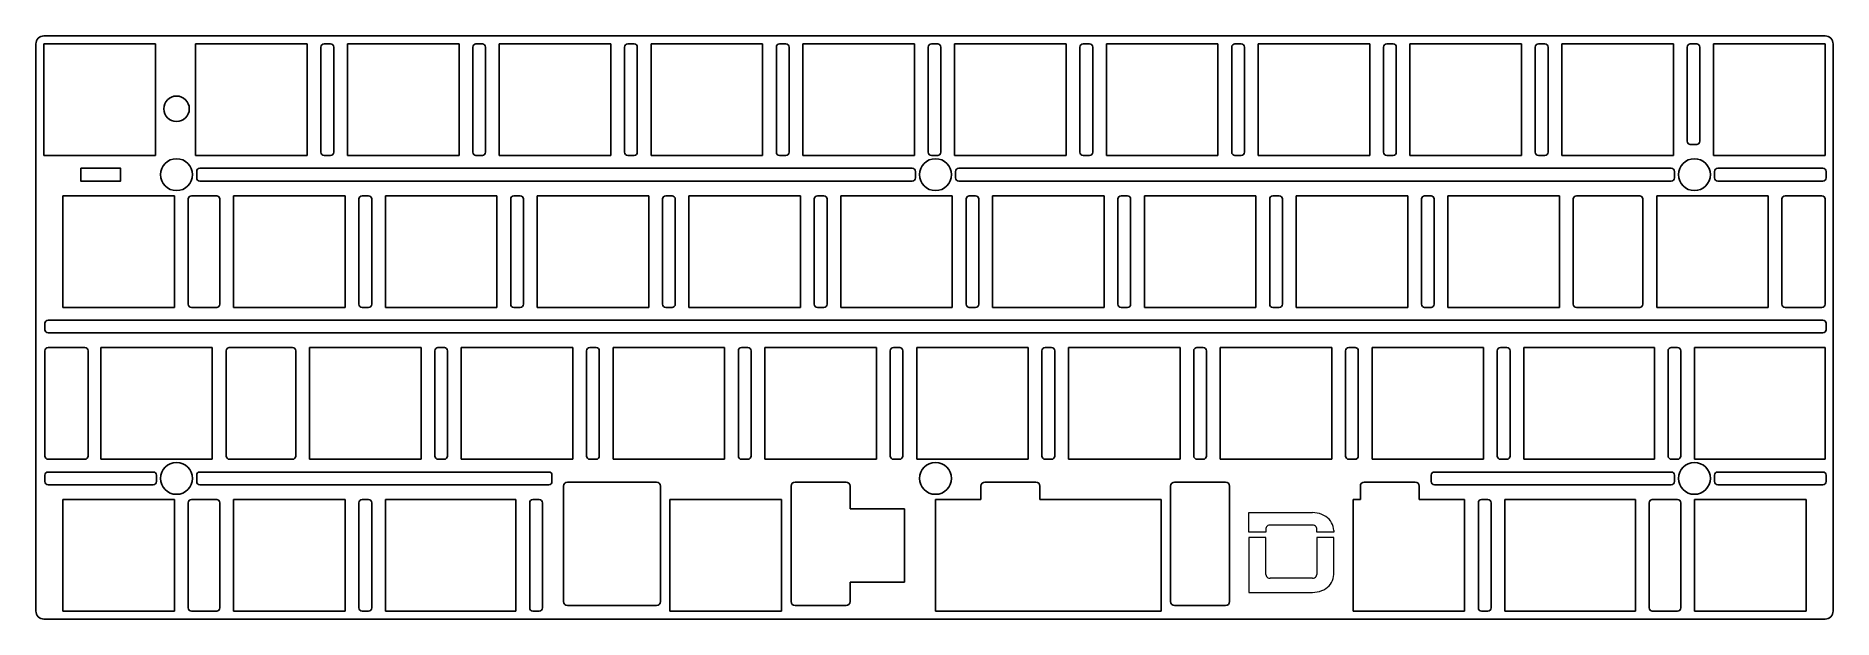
# Model space of a CAD drawing. Header units: millimetres. Extents: x 53 to 278, y 75 to 148.
import ezdxf

# ---------------------------------------------------------------- set-up
doc = ezdxf.new("R2010")
doc.units = ezdxf.units.MM
doc.layers.add('BLACK', color=7, linetype='Continuous')

msp = doc.modelspace()

# ---------------------------------------------------------------- linework, layer by layer
at = {"color": 0}
for p, q in [((53.92, 146.73), (67.92, 146.73)), ((67.92, 146.73), (67.92, 132.73)), ((72.97, 146.73), (86.97, 146.73)), ((72.97, 132.73), (72.97, 146.73)), ((86.97, 146.73), (86.97, 132.73)), ((92.02, 146.73), (106.02, 146.73)), ((92.02, 132.73), (92.02, 146.73)), ((106.02, 146.73), (106.02, 132.73)), ((111.07, 146.73), (125.07, 146.73)), ((111.07, 132.73), (111.07, 146.73)), ((125.07, 146.73), (125.07, 132.73)), ((130.12, 146.73), (144.12, 146.73)), ((130.12, 132.73), (130.12, 146.73)), ((144.12, 146.73), (144.12, 132.73)), ((149.17, 146.73), (163.17, 146.73)), ((149.17, 132.73), (149.17, 146.73)), ((163.17, 146.73), (163.17, 132.73)), ((168.22, 146.73), (182.22, 146.73)), ((168.22, 132.73), (168.22, 146.73)), ((182.22, 146.73), (182.22, 132.73)), ((187.27, 146.73), (201.27, 146.73)), ((187.27, 132.73), (187.27, 146.73)), ((201.27, 146.73), (201.27, 132.73)), ((206.32, 146.73), (220.32, 146.73)), ((206.32, 132.73), (206.32, 146.73)), ((220.32, 146.73), (220.32, 132.73)), ((225.37, 146.73), (239.37, 146.73)), ((225.37, 132.73), (225.37, 146.73)), ((239.37, 146.73), (239.37, 132.73)), ((244.42, 146.73), (258.42, 146.73)), ((244.42, 132.73), (244.42, 146.73)), ((258.42, 146.73), (258.42, 132.73)), ((263.47, 146.73), (277.47, 146.73)), ((263.47, 132.73), (263.47, 146.73)), ((277.47, 146.73), (277.47, 132.73)), ((67.92, 132.73), (53.92, 132.73)), ((86.97, 132.73), (72.97, 132.73)), ((106.02, 132.73), (92.02, 132.73)), ((125.07, 132.73), (111.07, 132.73)), ((144.12, 132.73), (130.12, 132.73)), ((163.17, 132.73), (149.17, 132.73)), ((182.22, 132.73), (168.22, 132.73)), ((201.27, 132.73), (187.27, 132.73)), ((220.32, 132.73), (206.32, 132.73)), ((239.37, 132.73), (225.37, 132.73)), ((258.42, 132.73), (244.42, 132.73)), ((277.47, 132.73), (263.47, 132.73)), ((56.3, 127.68), (70.3, 127.68)), ((56.3, 113.68), (56.3, 127.68)), ((70.3, 127.68), (70.3, 113.68)), ((77.73, 127.68), (91.73, 127.68)), ((77.73, 113.68), (77.73, 127.68)), ((91.73, 127.68), (91.73, 113.68)), ((96.78, 127.68), (110.78, 127.68)), ((96.78, 113.68), (96.78, 127.68)), ((110.78, 127.68), (110.78, 113.68)), ((115.83, 127.68), (129.83, 127.68)), ((115.83, 113.68), (115.83, 127.68)), ((129.83, 127.68), (129.83, 113.68)), ((134.88, 127.68), (148.88, 127.68)), ((134.88, 113.68), (134.88, 127.68)), ((148.88, 127.68), (148.88, 113.68)), ((153.93, 127.68), (167.93, 127.68)), ((153.93, 113.68), (153.93, 127.68)), ((167.93, 127.68), (167.93, 113.68)), ((172.98, 127.68), (186.98, 127.68)), ((172.98, 113.68), (172.98, 127.68)), ((186.98, 127.68), (186.98, 113.68)), ((192.03, 127.68), (206.03, 127.68)), ((192.03, 113.68), (192.03, 127.68)), ((206.03, 127.68), (206.03, 113.68)), ((211.08, 127.68), (225.08, 127.68)), ((211.08, 113.68), (211.08, 127.68)), ((225.08, 127.68), (225.08, 113.68)), ((230.13, 127.68), (244.13, 127.68)), ((230.13, 113.68), (230.13, 127.68)), ((244.13, 127.68), (244.13, 113.68)), ((256.33, 127.68), (270.33, 127.68)), ((256.33, 113.68), (256.33, 127.68)), ((270.33, 127.68), (270.33, 113.68)), ((70.3, 113.68), (56.3, 113.68)), ((91.73, 113.68), (77.73, 113.68)), ((110.78, 113.68), (96.78, 113.68)), ((129.83, 113.68), (115.83, 113.68)), ((148.88, 113.68), (134.88, 113.68)), ((167.93, 113.68), (153.93, 113.68)), ((186.98, 113.68), (172.98, 113.68)), ((206.03, 113.68), (192.03, 113.68)), ((225.08, 113.68), (211.08, 113.68)), ((244.13, 113.68), (230.13, 113.68)), ((270.33, 113.68), (256.33, 113.68)), ((61.06, 108.63), (75.06, 108.63)), ((61.06, 94.63), (61.06, 108.63)), ((75.06, 108.63), (75.06, 94.63)), ((87.26, 108.63), (101.26, 108.63)), ((87.26, 94.63), (87.26, 108.63)), ((101.26, 108.63), (101.26, 94.63)), ((106.31, 108.63), (120.31, 108.63)), ((106.31, 94.63), (106.31, 108.63)), ((120.31, 108.63), (120.31, 94.63)), ((125.36, 108.63), (139.36, 108.63)), ((125.36, 94.63), (125.36, 108.63)), ((139.36, 108.63), (139.36, 94.63)), ((144.41, 108.63), (158.41, 108.63)), ((144.41, 94.63), (144.41, 108.63)), ((158.41, 108.63), (158.41, 94.63)), ((163.46, 108.63), (177.46, 108.63)), ((163.46, 94.63), (163.46, 108.63)), ((177.46, 108.63), (177.46, 94.63)), ((182.51, 108.63), (196.51, 108.63)), ((182.51, 94.63), (182.51, 108.63)), ((196.51, 108.63), (196.51, 94.63)), ((201.56, 108.63), (215.56, 108.63)), ((201.56, 94.63), (201.56, 108.63)), ((215.56, 108.63), (215.56, 94.63)), ((220.61, 108.63), (234.61, 108.63)), ((220.61, 94.63), (220.61, 108.63)), ((234.61, 108.63), (234.61, 94.63)), ((239.66, 108.63), (256.04, 108.63)), ((239.66, 94.63), (239.66, 108.63)), ((256.04, 108.63), (256.04, 94.63)), ((261.09, 94.63), (261.09, 108.63)), ((261.09, 108.63), (277.47, 108.63)), ((277.47, 108.63), (277.47, 94.63)), ((75.06, 94.63), (61.06, 94.63)), ((101.26, 94.63), (87.26, 94.63)), ((120.31, 94.63), (106.31, 94.63)), ((139.36, 94.63), (125.36, 94.63)), ((158.41, 94.63), (144.41, 94.63)), ((177.46, 94.63), (163.46, 94.63)), ((196.51, 94.63), (182.51, 94.63)), ((215.56, 94.63), (201.56, 94.63)), ((234.61, 94.63), (220.61, 94.63)), ((256.04, 94.63), (239.66, 94.63)), ((277.47, 94.63), (261.09, 94.63)), ((56.3, 89.58), (70.3, 89.58)), ((56.3, 75.58), (56.3, 89.58)), ((70.3, 89.58), (70.3, 75.58)), ((77.73, 89.58), (91.73, 89.58)), ((77.73, 75.58), (77.73, 89.58)), ((91.73, 89.58), (91.73, 75.58)), ((96.78, 89.58), (113.16, 89.58)), ((96.78, 75.58), (96.78, 89.58)), ((113.16, 89.58), (113.16, 75.58)), ((132.5, 89.58), (146.5, 89.58)), ((132.5, 75.58), (132.5, 89.58)), ((146.5, 89.58), (146.5, 75.58)), ((171.53, 89.58), (165.84, 89.58)), ((165.84, 75.58), (165.84, 89.58)), ((194.13, 89.58), (178.93, 89.58)), ((194.13, 89.58), (194.13, 75.58)), ((218.23, 89.58), (219.14, 89.58)), ((218.23, 75.58), (218.23, 89.58)), ((226.54, 89.58), (232.23, 89.58)), ((232.23, 89.58), (232.23, 75.58)), ((237.28, 89.58), (253.66, 89.58)), ((237.28, 75.58), (237.28, 89.58)), ((253.66, 89.58), (253.66, 75.58)), ((261.09, 89.58), (275.09, 89.58)), ((261.09, 75.58), (261.09, 89.58)), ((275.09, 89.58), (275.09, 75.58)), ((70.3, 75.58), (56.3, 75.58)), ((91.73, 75.58), (77.73, 75.58)), ((113.16, 75.58), (96.78, 75.58)), ((146.5, 75.58), (132.5, 75.58)), ((165.84, 75.58), (194.13, 75.58)), ((232.23, 75.58), (218.23, 75.58)), ((253.66, 75.58), (237.28, 75.58)), ((275.09, 75.58), (261.09, 75.58))]:
    msp.add_line(p, q, dxfattribs=at)
for p, q in [((53.92, 146.73), (53.92, 132.73)), ((89.9, 146.73), (89.1, 146.73)), ((89.5, 146.73), (89.5, 146.73)), ((108.95, 146.73), (108.15, 146.73)), ((108.55, 146.73), (108.55, 146.73)), ((128, 146.73), (127.2, 146.73)), ((127.6, 146.73), (127.6, 146.73)), ((147.05, 146.73), (146.25, 146.73)), ((146.65, 146.73), (146.65, 146.73)), ((166.1, 146.73), (165.3, 146.73)), ((165.7, 146.73), (165.7, 146.73)), ((185.15, 146.73), (184.35, 146.73)), ((184.75, 146.73), (184.75, 146.73)), ((204.2, 146.73), (203.4, 146.73)), ((203.8, 146.73), (203.8, 146.73)), ((223.25, 146.73), (222.45, 146.73)), ((222.85, 146.73), (222.85, 146.73)), ((242.3, 146.73), (241.5, 146.73)), ((241.9, 146.73), (241.9, 146.73)), ((261.35, 146.73), (260.55, 146.73)), ((260.95, 146.73), (260.95, 146.73)), ((88.7, 133.13), (88.7, 146.33)), ((90.3, 133.13), (90.3, 146.33)), ((107.75, 133.13), (107.75, 146.33)), ((109.35, 133.13), (109.35, 146.33)), ((126.8, 133.13), (126.8, 146.33)), ((128.4, 133.13), (128.4, 146.33)), ((145.85, 133.13), (145.85, 146.33)), ((147.45, 133.13), (147.45, 146.33)), ((164.9, 133.13), (164.9, 146.33)), ((166.5, 133.13), (166.5, 146.33)), ((183.95, 133.13), (183.95, 146.33)), ((185.55, 133.13), (185.55, 146.33)), ((203, 133.13), (203, 146.33)), ((204.6, 133.13), (204.6, 146.33)), ((222.05, 133.13), (222.05, 146.33)), ((223.65, 133.13), (223.65, 146.33)), ((241.1, 133.13), (241.1, 146.33)), ((242.7, 133.13), (242.7, 146.33)), ((260.15, 134.52), (260.15, 146.33)), ((261.75, 134.52), (261.75, 146.33)), ((261.35, 134.12), (260.55, 134.12)), ((73.5, 131.13), (162.9, 131.13)), ((89.9, 132.73), (89.1, 132.73)), ((108.95, 132.73), (108.15, 132.73)), ((128, 132.73), (127.2, 132.73)), ((147.05, 132.73), (146.25, 132.73)), ((166.1, 132.73), (165.3, 132.73)), ((168.75, 131.13), (258.15, 131.13)), ((185.15, 132.73), (184.35, 132.73)), ((204.2, 132.73), (203.4, 132.73)), ((223.25, 132.73), (222.45, 132.73)), ((242.3, 132.73), (241.5, 132.73)), ((277.2, 131.13), (264, 131.13)), ((73.1, 130.73), (73.1, 129.93)), ((73.5, 129.53), (162.9, 129.53)), ((163.3, 130.73), (163.3, 129.93)), ((168.35, 130.73), (168.35, 129.93)), ((168.35, 130.33), (168.35, 130.33)), ((168.75, 129.53), (258.15, 129.53)), ((258.55, 130.73), (258.55, 129.93)), ((263.6, 130.73), (263.6, 129.93)), ((263.6, 130.33), (263.6, 130.33)), ((277.2, 129.53), (264, 129.53)), ((277.6, 130.73), (277.6, 129.93)), ((72.03, 114.08), (72.03, 127.28)), ((75.61, 127.68), (72.43, 127.68)), ((72.83, 127.68), (72.83, 127.68)), ((76.01, 114.08), (76.01, 127.28)), ((93.46, 114.08), (93.46, 127.28)), ((94.66, 127.68), (93.86, 127.68)), ((94.26, 127.68), (94.26, 127.68)), ((95.06, 114.08), (95.06, 127.28)), ((112.51, 114.08), (112.51, 127.28)), ((113.71, 127.68), (112.91, 127.68)), ((113.31, 127.68), (113.31, 127.68)), ((114.11, 114.08), (114.11, 127.28)), ((131.56, 114.08), (131.56, 127.28)), ((132.76, 127.68), (131.96, 127.68)), ((132.36, 127.68), (132.36, 127.68)), ((133.16, 114.08), (133.16, 127.28)), ((150.61, 114.08), (150.61, 127.28)), ((151.81, 127.68), (151.01, 127.68)), ((151.41, 127.68), (151.41, 127.68)), ((152.21, 114.08), (152.21, 127.28)), ((169.66, 114.08), (169.66, 127.28)), ((170.86, 127.68), (170.06, 127.68)), ((170.46, 127.68), (170.46, 127.68)), ((171.26, 114.08), (171.26, 127.28)), ((188.71, 114.08), (188.71, 127.28)), ((189.91, 127.68), (189.11, 127.68)), ((189.51, 127.68), (189.51, 127.68)), ((190.31, 114.08), (190.31, 127.28)), ((207.76, 114.08), (207.76, 127.28)), ((208.96, 127.68), (208.16, 127.68)), ((208.56, 127.68), (208.56, 127.68)), ((209.36, 114.08), (209.36, 127.28)), ((226.81, 114.08), (226.81, 127.28)), ((228.01, 127.68), (227.21, 127.68)), ((227.61, 127.68), (227.61, 127.68)), ((228.41, 114.08), (228.41, 127.28)), ((245.86, 114.08), (245.86, 127.28)), ((254.2, 127.68), (246.26, 127.68)), ((246.66, 127.68), (246.66, 127.68)), ((254.6, 114.08), (254.6, 127.28)), ((272.05, 114.08), (272.05, 127.28)), ((277.07, 127.68), (272.45, 127.68)), ((272.85, 127.68), (272.85, 127.68)), ((277.47, 114.08), (277.47, 127.28)), ((75.61, 113.68), (72.43, 113.68)), ((94.66, 113.68), (93.86, 113.68)), ((113.71, 113.68), (112.91, 113.68)), ((132.76, 113.68), (131.96, 113.68)), ((151.81, 113.68), (151.01, 113.68)), ((170.86, 113.68), (170.06, 113.68)), ((189.91, 113.68), (189.11, 113.68)), ((208.96, 113.68), (208.16, 113.68)), ((228.01, 113.68), (227.21, 113.68)), ((254.2, 113.68), (246.26, 113.68)), ((277.07, 113.68), (272.45, 113.68)), ((54.05, 111.68), (54.05, 110.88)), ((54.05, 111.28), (54.05, 111.28)), ((277.2, 112.08), (54.45, 112.08)), ((277.6, 111.68), (277.6, 110.88)), ((277.2, 110.48), (54.45, 110.48)), ((59.07, 108.63), (54.45, 108.63)), ((54.85, 108.63), (54.85, 108.63)), ((85.13, 108.63), (77.19, 108.63)), ((77.59, 108.63), (77.59, 108.63)), ((104.18, 108.63), (103.38, 108.63)), ((103.78, 108.63), (103.78, 108.63)), ((123.23, 108.63), (122.43, 108.63)), ((122.83, 108.63), (122.83, 108.63)), ((142.28, 108.63), (141.48, 108.63)), ((141.88, 108.63), (141.88, 108.63)), ((161.33, 108.63), (160.53, 108.63)), ((160.93, 108.63), (160.93, 108.63)), ((180.38, 108.63), (179.58, 108.63)), ((179.98, 108.63), (179.98, 108.63)), ((199.43, 108.63), (198.63, 108.63)), ((199.03, 108.63), (199.03, 108.63)), ((218.48, 108.63), (217.68, 108.63)), ((218.08, 108.63), (218.08, 108.63)), ((237.53, 108.63), (236.73, 108.63)), ((237.13, 108.63), (237.13, 108.63)), ((258.96, 108.63), (258.16, 108.63)), ((258.56, 108.63), (258.56, 108.63)), ((54.05, 95.03), (54.05, 108.23)), ((59.47, 95.03), (59.47, 108.23)), ((76.79, 95.03), (76.79, 108.23)), ((85.53, 95.03), (85.53, 108.23)), ((102.98, 95.03), (102.98, 108.23)), ((104.58, 95.03), (104.58, 108.23)), ((122.03, 95.03), (122.03, 108.23)), ((123.63, 95.03), (123.63, 108.23)), ((141.08, 95.03), (141.08, 108.23)), ((142.68, 95.03), (142.68, 108.23)), ((160.13, 95.03), (160.13, 108.23)), ((161.73, 95.03), (161.73, 108.23)), ((179.18, 95.03), (179.18, 108.23)), ((180.78, 95.03), (180.78, 108.23)), ((198.23, 95.03), (198.23, 108.23)), ((199.83, 95.03), (199.83, 108.23)), ((217.28, 95.03), (217.28, 108.23)), ((218.88, 95.03), (218.88, 108.23)), ((236.33, 95.03), (236.33, 108.23)), ((237.93, 95.03), (237.93, 108.23)), ((257.76, 95.03), (257.76, 108.23)), ((259.36, 95.03), (259.36, 108.23)), ((54.05, 92.63), (54.05, 91.83)), ((59.07, 94.63), (54.45, 94.63)), ((67.65, 93.03), (54.45, 93.03)), ((68.05, 92.63), (68.05, 91.83)), ((73.1, 92.63), (73.1, 91.83)), ((73.5, 93.03), (117.29, 93.03)), ((85.13, 94.63), (77.19, 94.63)), ((104.18, 94.63), (103.38, 94.63)), ((117.69, 92.63), (117.69, 91.83)), ((123.23, 94.63), (122.43, 94.63)), ((142.28, 94.63), (141.48, 94.63)), ((161.33, 94.63), (160.53, 94.63)), ((180.38, 94.63), (179.58, 94.63)), ((199.43, 94.63), (198.63, 94.63)), ((218.48, 94.63), (217.68, 94.63)), ((228.03, 92.63), (228.03, 91.83)), ((228.43, 93.03), (258.15, 93.03)), ((237.53, 94.63), (236.73, 94.63)), ((258.96, 94.63), (258.16, 94.63)), ((258.55, 92.63), (258.55, 91.83)), ((263.6, 92.63), (263.6, 91.83)), ((277.2, 93.03), (264, 93.03)), ((277.6, 92.63), (277.6, 91.83)), ((54.05, 92.23), (54.05, 92.23)), ((67.65, 91.43), (54.45, 91.43)), ((68.05, 92.23), (68.05, 92.23)), ((73.5, 91.43), (117.29, 91.43)), ((119.14, 76.77), (119.14, 91.27)), ((130.8, 91.77), (119.64, 91.77)), ((131.3, 91.27), (131.3, 76.77)), ((147.7, 76.77), (147.7, 91.27)), ((154.6, 91.77), (148.2, 91.77)), ((155.1, 91.27), (155.1, 90.76)), ((155.1, 90.76), (155.1, 88.42)), ((171.53, 89.58), (171.53, 91.27)), ((178.43, 91.77), (172.03, 91.77)), ((178.93, 91.27), (178.93, 89.58)), ((195.33, 76.77), (195.33, 91.27)), ((202.23, 91.77), (195.83, 91.77)), ((202.73, 91.27), (202.73, 90.76)), ((202.73, 90.76), (202.73, 76.77)), ((219.14, 89.58), (219.14, 91.27)), ((226.04, 91.77), (219.64, 91.77)), ((226.54, 91.27), (226.54, 90.76)), ((226.54, 90.76), (226.54, 89.58)), ((228.03, 92.23), (228.03, 92.23)), ((228.43, 91.43), (258.15, 91.43)), ((263.6, 92.23), (263.6, 92.23)), ((277.2, 91.43), (264, 91.43)), ((72.03, 75.98), (72.03, 89.18)), ((75.61, 89.58), (72.43, 89.58)), ((72.83, 89.58), (72.83, 89.58)), ((76.01, 75.98), (76.01, 89.18)), ((93.46, 75.98), (93.46, 89.18)), ((94.66, 89.58), (93.86, 89.58)), ((94.26, 89.58), (94.26, 89.58)), ((95.06, 75.98), (95.06, 89.18)), ((114.89, 75.98), (114.89, 89.18)), ((115.29, 89.58), (116.09, 89.58)), ((116.49, 75.98), (116.49, 89.18)), ((161.91, 88.42), (155.1, 88.42)), ((233.95, 75.98), (233.95, 89.18)), ((235.15, 89.58), (234.35, 89.58)), ((234.75, 89.58), (234.75, 89.58)), ((235.55, 75.98), (235.55, 89.18)), ((255.38, 75.98), (255.38, 89.18)), ((258.96, 89.58), (255.78, 89.58)), ((256.18, 89.58), (256.18, 89.58)), ((259.36, 75.98), (259.36, 89.18)), ((155.1, 79.22), (155.1, 76.77)), ((75.61, 75.58), (72.43, 75.58)), ((94.66, 75.58), (93.86, 75.58)), ((116.09, 75.58), (115.29, 75.58)), ((130.8, 76.27), (119.64, 76.27)), ((154.6, 76.27), (148.2, 76.27)), ((202.23, 76.27), (195.83, 76.27)), ((235.15, 75.58), (234.35, 75.58)), ((258.96, 75.58), (255.78, 75.58))]:
    msp.add_line(p, q)
at = {"color": 7, "linetype": 'Continuous'}
msp.add_lwpolyline([(278.47, 146.73), (278.47, 75.59, -0.414214), (277.47, 74.59), (53.93, 74.59, -0.414214), (52.93, 75.59), (52.93, 146.73, -0.414214), (53.93, 147.73), (277.47, 147.73, -0.414214)], format="xyb", close=True, dxfattribs=at)
msp.add_lwpolyline([(58.55, 131.13), (63.55, 131.13), (63.55, 129.53), (58.55, 129.53)], close=True)
at = {"color": 7, "lineweight": 0}
for points in [[(205.15, 87.93), (212.34, 87.93), (213.14, 87.93)], [(205.15, 85.49), (205.15, 87.49), (205.15, 87.93)], [(207.81, 86.38), (207.67, 86.36), (207.55, 86.32), (207.44, 86.24), (207.35, 86.15), (207.3, 86.05), (207.28, 85.93)], [(207.28, 85.93), (207.28, 85.49)], [(213.14, 86.38), (208.34, 86.38), (207.81, 86.38)], [(215.8, 85.71), (215.78, 85.96), (215.74, 86.21), (215.65, 86.44), (215.54, 86.67), (215.4, 86.89), (215.22, 87.1), (215.02, 87.28), (214.8, 87.45), (214.55, 87.59), (214.29, 87.71), (214.02, 87.81), (213.73, 87.87), (213.44, 87.92), (213.14, 87.93)], [(213.67, 85.93), (213.65, 86.05), (213.6, 86.15), (213.52, 86.24), (213.4, 86.32), (213.28, 86.36), (213.14, 86.38)], [(213.67, 85.49), (213.67, 85.93)], [(215.8, 85.71), (215.8, 85.49)], [(207.28, 85.49), (205.15, 85.49)], [(205.15, 84.82), (205.15, 78.82), (205.15, 77.93)], [(207.28, 84.82), (205.15, 84.82)], [(207.28, 80.16), (207.28, 84.15), (207.28, 84.82)], [(215.8, 85.49), (213.67, 85.49)], [(215.8, 84.82), (213.67, 84.82)], [(213.67, 84.82), (213.67, 80.82), (213.67, 80.16)], [(215.8, 80.16), (215.8, 84.15), (215.8, 84.82)], [(207.28, 80.16), (207.3, 80.04), (207.35, 79.93), (207.44, 79.84), (207.55, 79.77), (207.67, 79.72), (207.81, 79.71)], [(213.14, 79.71), (208.34, 79.71), (207.81, 79.71)], [(213.14, 79.71), (213.28, 79.72), (213.4, 79.77), (213.52, 79.84), (213.6, 79.93), (213.65, 80.04), (213.67, 80.16)], [(213.14, 77.93), (213.44, 77.95), (213.73, 77.99), (214.02, 78.06), (214.29, 78.15), (214.55, 78.27), (214.8, 78.42), (215.02, 78.58), (215.22, 78.77), (215.4, 78.97), (215.54, 79.19), (215.65, 79.42), (215.74, 79.66), (215.78, 79.91), (215.8, 80.16)], [(205.15, 77.93), (212.34, 77.93), (213.14, 77.93)]]:
    msp.add_lwpolyline(points, dxfattribs=at)
for centre, radius in [((70.57, 138.59), 1.6), ((70.57, 130.33), 2), ((165.82, 130.33), 2), ((261.07, 130.33), 2), ((70.57, 92.23), 2), ((165.82, 92.23), 2), ((261.07, 92.23), 2)]:
    msp.add_circle(centre, radius)
for centre, radius, start, end in [((89.1, 146.33), 0.4, 90, 180), ((89.9, 146.33), 0.4, 0, 90), ((108.15, 146.33), 0.4, 90, 180), ((108.95, 146.33), 0.4, 0, 90), ((127.2, 146.33), 0.4, 90, 180), ((128, 146.33), 0.4, 0, 90), ((146.25, 146.33), 0.4, 90, 180), ((147.05, 146.33), 0.4, 0, 90), ((165.3, 146.33), 0.4, 90, 180), ((166.1, 146.33), 0.4, 0, 90), ((184.35, 146.33), 0.4, 90, 180), ((185.15, 146.33), 0.4, 0, 90), ((203.4, 146.33), 0.4, 90, 180), ((204.2, 146.33), 0.4, 0, 90), ((222.45, 146.33), 0.4, 90, 180), ((223.25, 146.33), 0.4, 0, 90), ((241.5, 146.33), 0.4, 90, 180), ((242.3, 146.33), 0.4, 0, 90), ((260.55, 146.33), 0.4, 90, 180), ((261.35, 146.33), 0.4, 0, 90), ((89.1, 133.13), 0.4, 180, 270), ((89.9, 133.13), 0.4, 270, 0), ((108.15, 133.13), 0.4, 180, 270), ((108.95, 133.13), 0.4, 270, 0), ((127.2, 133.13), 0.4, 180, 270), ((128, 133.13), 0.4, 270, 0), ((146.25, 133.13), 0.4, 180, 270), ((147.05, 133.13), 0.4, 270, 0), ((165.3, 133.13), 0.4, 180, 270), ((166.1, 133.13), 0.4, 270, 0), ((184.35, 133.13), 0.4, 180, 270), ((185.15, 133.13), 0.4, 270, 0), ((203.4, 133.13), 0.4, 180, 270), ((204.2, 133.13), 0.4, 270, 0), ((222.45, 133.13), 0.4, 180, 270), ((223.25, 133.13), 0.4, 270, 0), ((241.5, 133.13), 0.4, 180, 270), ((242.3, 133.13), 0.4, 270, 0), ((260.55, 134.52), 0.4, 180, 270), ((261.35, 134.52), 0.4, 270, 0), ((73.5, 130.73), 0.4, 90, 180), ((162.9, 130.73), 0.4, 0, 90), ((168.75, 130.73), 0.4, 90, 180), ((258.15, 130.73), 0.4, 0, 90), ((264, 130.73), 0.4, 90, 180), ((277.2, 130.73), 0.4, 0, 90), ((73.5, 129.93), 0.4, 180, 270), ((162.9, 129.93), 0.4, 270, 0), ((168.75, 129.93), 0.4, 180, 270), ((258.15, 129.93), 0.4, 270, 0), ((264, 129.93), 0.4, 180, 270), ((277.2, 129.93), 0.4, 270, 0), ((72.43, 127.28), 0.4, 90, 180), ((75.61, 127.28), 0.4, 0, 90), ((93.86, 127.28), 0.4, 90, 180), ((94.66, 127.28), 0.4, 0, 90), ((112.91, 127.28), 0.4, 90, 180), ((113.71, 127.28), 0.4, 0, 90), ((131.96, 127.28), 0.4, 90, 180), ((132.76, 127.28), 0.4, 0, 90), ((151.01, 127.28), 0.4, 90, 180), ((151.81, 127.28), 0.4, 0, 90), ((170.06, 127.28), 0.4, 90, 180), ((170.86, 127.28), 0.4, 0, 90), ((189.11, 127.28), 0.4, 90, 180), ((189.91, 127.28), 0.4, 0, 90), ((208.16, 127.28), 0.4, 90, 180), ((208.96, 127.28), 0.4, 0, 90), ((227.21, 127.28), 0.4, 90, 180), ((228.01, 127.28), 0.4, 0, 90), ((246.26, 127.28), 0.4, 90, 180), ((254.2, 127.28), 0.4, 0, 90), ((272.45, 127.28), 0.4, 90, 180), ((277.07, 127.28), 0.4, 0, 90), ((72.43, 114.08), 0.4, 180, 270), ((75.61, 114.08), 0.4, 270, 0), ((93.86, 114.08), 0.4, 180, 270), ((94.66, 114.08), 0.4, 270, 0), ((112.91, 114.08), 0.4, 180, 270), ((113.71, 114.08), 0.4, 270, 0), ((131.96, 114.08), 0.4, 180, 270), ((132.76, 114.08), 0.4, 270, 0), ((151.01, 114.08), 0.4, 180, 270), ((151.81, 114.08), 0.4, 270, 0), ((170.06, 114.08), 0.4, 180, 270), ((170.86, 114.08), 0.4, 270, 0), ((189.11, 114.08), 0.4, 180, 270), ((189.91, 114.08), 0.4, 270, 0), ((208.16, 114.08), 0.4, 180, 270), ((208.96, 114.08), 0.4, 270, 0), ((227.21, 114.08), 0.4, 180, 270), ((228.01, 114.08), 0.4, 270, 0), ((246.26, 114.08), 0.4, 180, 270), ((254.2, 114.08), 0.4, 270, 0), ((272.45, 114.08), 0.4, 180, 270), ((277.07, 114.08), 0.4, 270, 0), ((54.45, 111.68), 0.4, 90, 180), ((54.45, 110.88), 0.4, 180, 270), ((277.2, 111.68), 0.4, 0, 90), ((277.2, 110.88), 0.4, 270, 0), ((54.45, 108.23), 0.4, 90, 180), ((59.07, 108.23), 0.4, 0, 90), ((77.19, 108.23), 0.4, 90, 180), ((85.13, 108.23), 0.4, 0, 90), ((103.38, 108.23), 0.4, 90, 180), ((104.18, 108.23), 0.4, 0, 90), ((122.43, 108.23), 0.4, 90, 180), ((123.23, 108.23), 0.4, 0, 90), ((141.48, 108.23), 0.4, 90, 180), ((142.28, 108.23), 0.4, 0, 90), ((160.53, 108.23), 0.4, 90, 180), ((161.33, 108.23), 0.4, 0, 90), ((179.58, 108.23), 0.4, 90, 180), ((180.38, 108.23), 0.4, 0, 90), ((198.63, 108.23), 0.4, 90, 180), ((199.43, 108.23), 0.4, 0, 90), ((217.68, 108.23), 0.4, 90, 180), ((218.48, 108.23), 0.4, 0, 90), ((236.73, 108.23), 0.4, 90, 180), ((237.53, 108.23), 0.4, 0, 90), ((258.16, 108.23), 0.4, 90, 180), ((258.96, 108.23), 0.4, 0, 90), ((54.45, 95.03), 0.4, 180, 270), ((59.07, 95.03), 0.4, 270, 0), ((77.19, 95.03), 0.4, 180, 270), ((85.13, 95.03), 0.4, 270, 0), ((103.38, 95.03), 0.4, 180, 270), ((104.18, 95.03), 0.4, 270, 0), ((122.43, 95.03), 0.4, 180, 270), ((123.23, 95.03), 0.4, 270, 0), ((141.48, 95.03), 0.4, 180, 270), ((142.28, 95.03), 0.4, 270, 0), ((160.53, 95.03), 0.4, 180, 270), ((161.33, 95.03), 0.4, 270, 0), ((179.58, 95.03), 0.4, 180, 270), ((180.38, 95.03), 0.4, 270, 0), ((198.63, 95.03), 0.4, 180, 270), ((199.43, 95.03), 0.4, 270, 0), ((217.68, 95.03), 0.4, 180, 270), ((218.48, 95.03), 0.4, 270, 0), ((236.73, 95.03), 0.4, 180, 270), ((237.53, 95.03), 0.4, 270, 0), ((258.16, 95.03), 0.4, 180, 270), ((258.96, 95.03), 0.4, 270, 0), ((54.45, 92.63), 0.4, 90, 180), ((67.65, 92.63), 0.4, 0, 90), ((73.5, 92.63), 0.4, 90, 180), ((117.29, 92.63), 0.4, 0, 90), ((228.43, 92.63), 0.4, 90, 180), ((258.15, 92.63), 0.4, 0, 90), ((264, 92.63), 0.4, 90, 180), ((277.2, 92.63), 0.4, 0, 90), ((54.45, 91.83), 0.4, 180, 270), ((67.65, 91.83), 0.4, 270, 0), ((73.5, 91.83), 0.4, 180, 270), ((117.29, 91.83), 0.4, 270, 0), ((119.64, 91.27), 0.5, 90, 180), ((130.8, 91.27), 0.5, 0, 90), ((148.2, 91.27), 0.5, 90, 180), ((154.6, 91.27), 0.5, 0, 90), ((172.03, 91.27), 0.5, 90, 180), ((178.43, 91.27), 0.5, 0, 90), ((195.83, 91.27), 0.5, 90, 180), ((202.23, 91.27), 0.5, 0, 90), ((219.64, 91.27), 0.5, 90, 180), ((226.04, 91.27), 0.5, 0, 90), ((228.43, 91.83), 0.4, 180, 270), ((258.15, 91.83), 0.4, 270, 0), ((264, 91.83), 0.4, 180, 270), ((277.2, 91.83), 0.4, 270, 0), ((72.43, 89.18), 0.4, 90, 180), ((75.61, 89.18), 0.4, 0, 90), ((93.86, 89.18), 0.4, 90, 180), ((94.66, 89.18), 0.4, 0, 90), ((115.29, 89.18), 0.4, 90, 180), ((116.09, 89.18), 0.4, 0, 90), ((234.35, 89.18), 0.4, 90, 180), ((235.15, 89.18), 0.4, 0, 90), ((255.78, 89.18), 0.4, 90, 180), ((258.96, 89.18), 0.4, 0, 90), ((119.64, 76.77), 0.5, 180, 270), ((130.8, 76.77), 0.5, 270, 0), ((148.2, 76.77), 0.5, 180, 270), ((154.6, 76.77), 0.5, 270, 0), ((195.83, 76.77), 0.5, 180, 270), ((202.23, 76.77), 0.5, 270, 0), ((72.43, 75.98), 0.4, 180, 270), ((75.61, 75.98), 0.4, 270, 0), ((93.86, 75.98), 0.4, 180, 270), ((94.66, 75.98), 0.4, 270, 0), ((115.29, 75.98), 0.4, 180, 270), ((116.09, 75.98), 0.4, 270, 0), ((234.35, 75.98), 0.4, 180, 270), ((235.15, 75.98), 0.4, 270, 0), ((255.78, 75.98), 0.4, 180, 270), ((258.96, 75.98), 0.4, 270, 0)]:
    msp.add_arc(centre, radius, start, end)
at = {"layer": 'BLACK'}
for p, q in [((161.91, 88.42), (161.91, 79.22)), ((161.91, 79.22), (155.1, 79.22))]:
    msp.add_line(p, q, dxfattribs=at)

doc.saveas('drawing.dxf')
